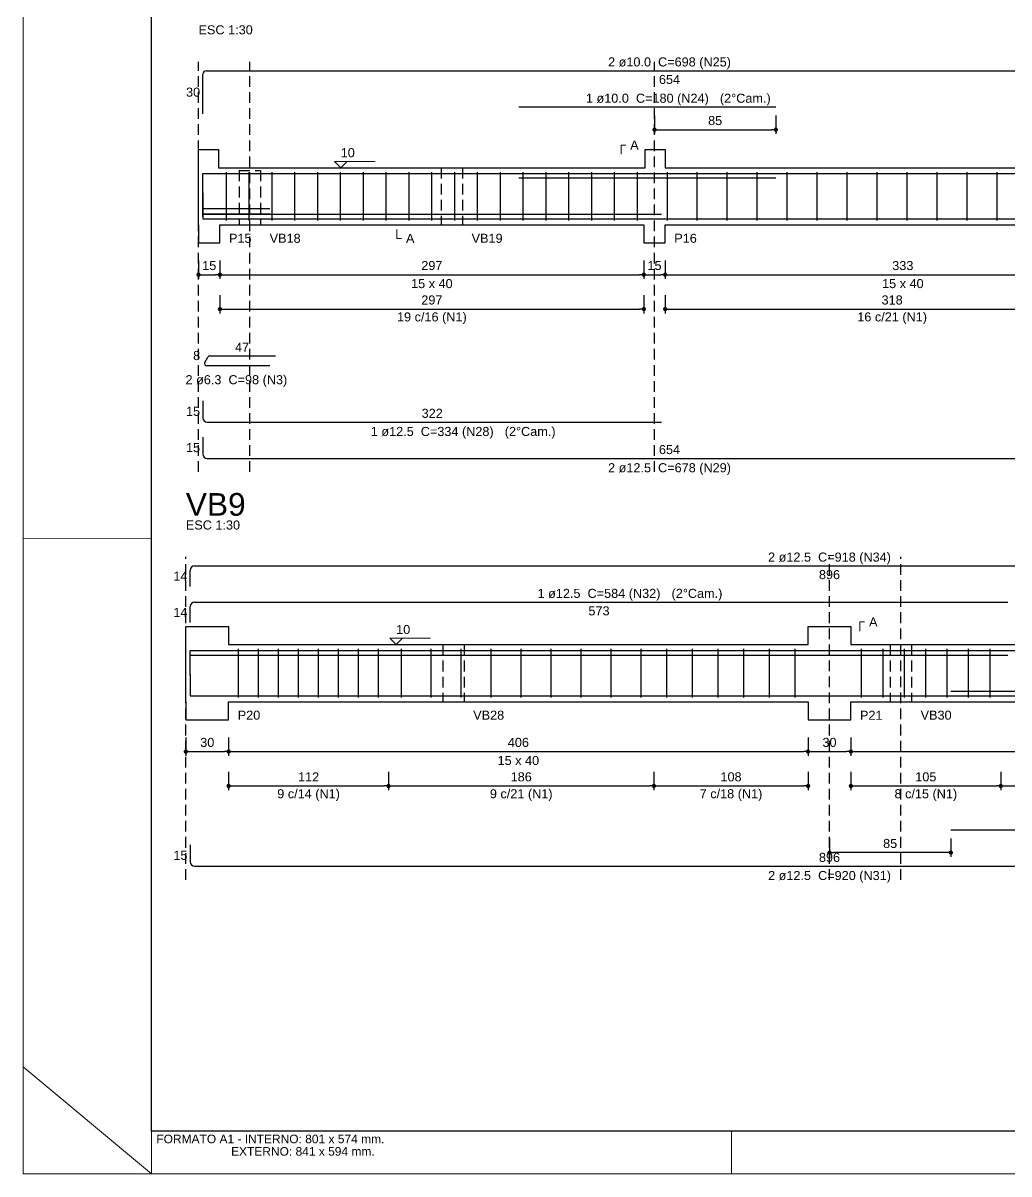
# Model space of a CAD drawing. Header units: millimetres. Extents: x 0 to 84.1, y 0 to 59.4.
# Drawn here: x 0 to 23.03, y 0 to 26.9 of the extents above; entities that cross this region are included whole.
import ezdxf

# ---------------------------------------------------------------- set-up
doc = ezdxf.new("R2010")
doc.units = ezdxf.units.MM
doc.header["$MEASUREMENT"] = 0
doc.linetypes.add('Dashed2', pattern=[0.375, 0.25, -0.125])
doc.layers.get('0').update_dxf_attribs({"color": 1, "lineweight": 13})
for name, color, linetype, lineweight in [('Descrição da armadura', 2, 'Continuous', 20), ('DT-Forma', 4, 'Continuous', 30), ('DT-Pontilhado', 7, 'Dashed2', 25), ('DT-Textos', 2, 'Continuous', 20), ('DT-Título', 3, 'Continuous', 25), ('FOLHA EXTERNA', 1, 'Continuous', 13), ('Folha_padrão', 3, 'Continuous', 25), ('Textos armaduras', 1, 'Continuous', 13)]:
    doc.layers.add(name, color=color, linetype=linetype, lineweight=lineweight)
for name, color, linetype in [('DT-Arm complementar', 252, 'Continuous'), ('DT-Barras na forma', 170, 'Continuous'), ('DT-Barras rebatidas', 170, 'Continuous'), ('DT-Cotas', 12, 'Continuous')]:
    doc.layers.add(name, color=color, linetype=linetype)
doc.styles.add('Arial', font='')
doc.styles.get('Arial').set_extended_font_data('Arial')
doc.dimstyles.new('UM_30.000300', dxfattribs={"dimtxt": 0.18, "dimasz": 0.1, "dimexe": 0.1, "dimexo": 0.2, "dimgap": 0, "dimtad": 1, "dimtih": 1, "dimtoh": 1, "dimdec": 1, "dimlfac": 30.0003, "dimzin": 0, "dimdsep": 46, "dimtxsty": 'Standard', "dimcen": 0.09, "dimdle": 0.1, "dimadec": 1, "dimazin": 2, "dimtfac": 1, "dimtdec": 4, "dimtofl": 0, "dimtmove": 0, "dimatfit": 3, "dimfxl": 1, "dimtolj": 1, "dimarcsym": 0})

# ---------------------------------------------------------------- blocks, each defined once
blk = doc.blocks.new('_Dot')
at = {"color": 0, "linetype": 'ByBlock', "lineweight": -2}
blk.add_line((-0.5, 0), (-1, 0), dxfattribs=at)
at = {"color": 0, "linetype": 'ByBlock', "const_width": 0.5}
blk.add_lwpolyline([(-0.25, 0, 1), (0.25, 0, 1)], format="xyb", close=True, dxfattribs=at)
blk = doc.blocks.new('*D69')
at = {"layer": 'Defpoints', "color": 0}
for p in [(4.09868, 21.544187), (4.59868, 21.544187), (4.59868, 21.014687)]:
    blk.add_point(p, dxfattribs=at)
at = {"layer": 'DT-Cotas', "color": 0, "lineweight": -2}
for p, q in [((4.09868, 21.344187), (4.09868, 20.914687)), ((4.59868, 21.344187), (4.59868, 20.914687)), ((4.19868, 21.014687), (4.49868, 21.014687))]:
    blk.add_line(p, q, dxfattribs=at)
at = {"layer": 'DT-Cotas', "color": 0, "lineweight": -2, "xscale": 0.1, "yscale": 0.1, "zscale": 0.1, "rotation": 180}
blk.add_blockref('_Dot', (4.09868, 21.014687), dxfattribs=at)
at = {"layer": 'DT-Cotas', "color": 0, "lineweight": -2, "xscale": 0.1, "yscale": 0.1, "zscale": 0.1}
blk.add_blockref('_Dot', (4.59868, 21.014687), dxfattribs=at)
at = {"layer": 'DT-Cotas', "insert": (4.34868, 21.226487), "char_height": 0.2118, "attachment_point": 5, "rotation": 0.0057296, "style": 'Arial'}
blk.add_mtext('\\A1;15', dxfattribs=at)
blk = doc.blocks.new('*D70')
at = {"layer": 'Defpoints', "color": 0}
for p in [(4.59868, 21.544187), (14.49868, 21.544187), (14.49868, 21.014687)]:
    blk.add_point(p, dxfattribs=at)
at = {"layer": 'DT-Cotas', "color": 0, "lineweight": -2}
for p, q in [((4.59868, 21.344187), (4.59868, 20.914687)), ((14.49868, 21.344187), (14.49868, 20.914687)), ((4.69868, 21.014687), (14.39868, 21.014687))]:
    blk.add_line(p, q, dxfattribs=at)
at = {"layer": 'DT-Cotas', "color": 0, "lineweight": -2, "xscale": 0.1, "yscale": 0.1, "zscale": 0.1, "rotation": 180}
blk.add_blockref('_Dot', (4.59868, 21.014687), dxfattribs=at)
at = {"layer": 'DT-Cotas', "color": 0, "lineweight": -2, "xscale": 0.1, "yscale": 0.1, "zscale": 0.1}
blk.add_blockref('_Dot', (14.49868, 21.014687), dxfattribs=at)
at = {"layer": 'DT-Cotas', "insert": (9.54868, 21.226487), "char_height": 0.2118, "attachment_point": 5, "style": 'Arial'}
blk.add_mtext('\\A1;297', dxfattribs=at)
blk = doc.blocks.new('*D71')
at = {"layer": 'Defpoints', "color": 0}
for p in [(14.49868, 21.544187), (14.99868, 21.544187), (14.99868, 21.014687)]:
    blk.add_point(p, dxfattribs=at)
at = {"layer": 'DT-Cotas', "color": 0, "lineweight": -2}
for p, q in [((14.49868, 21.344187), (14.49868, 20.914687)), ((14.99868, 21.344187), (14.99868, 20.914687)), ((14.59868, 21.014687), (14.89868, 21.014687))]:
    blk.add_line(p, q, dxfattribs=at)
at = {"layer": 'DT-Cotas', "color": 0, "lineweight": -2, "xscale": 0.1, "yscale": 0.1, "zscale": 0.1, "rotation": 180}
blk.add_blockref('_Dot', (14.49868, 21.014687), dxfattribs=at)
at = {"layer": 'DT-Cotas', "color": 0, "lineweight": -2, "xscale": 0.1, "yscale": 0.1, "zscale": 0.1}
blk.add_blockref('_Dot', (14.99868, 21.014687), dxfattribs=at)
at = {"layer": 'DT-Cotas', "insert": (14.74868, 21.226487), "char_height": 0.2118, "attachment_point": 5, "rotation": 0.0057296, "style": 'Arial'}
blk.add_mtext('\\A1;15', dxfattribs=at)
blk = doc.blocks.new('*D72')
at = {"layer": 'Defpoints', "color": 0}
for p in [(14.99868, 21.544187), (26.09868, 21.544187), (26.09868, 21.014687)]:
    blk.add_point(p, dxfattribs=at)
at = {"layer": 'DT-Cotas', "color": 0, "lineweight": -2}
for p, q in [((14.99868, 21.344187), (14.99868, 20.914687)), ((26.09868, 21.344187), (26.09868, 20.914687)), ((15.09868, 21.014687), (25.99868, 21.014687))]:
    blk.add_line(p, q, dxfattribs=at)
at = {"layer": 'DT-Cotas', "color": 0, "lineweight": -2, "xscale": 0.1, "yscale": 0.1, "zscale": 0.1, "rotation": 180}
blk.add_blockref('_Dot', (14.99868, 21.014687), dxfattribs=at)
at = {"layer": 'DT-Cotas', "color": 0, "lineweight": -2, "xscale": 0.1, "yscale": 0.1, "zscale": 0.1}
blk.add_blockref('_Dot', (26.09868, 21.014687), dxfattribs=at)
at = {"layer": 'DT-Cotas', "insert": (20.54868, 21.226487), "char_height": 0.2118, "attachment_point": 5, "style": 'Arial'}
blk.add_mtext('\\A1;333', dxfattribs=at)
blk = doc.blocks.new('*D73')
at = {"layer": 'Defpoints', "color": 0}
for p in [(14.749, 24.933), (17.582, 24.933), (17.582, 24.403)]:
    blk.add_point(p, dxfattribs=at)
at = {"layer": 'DT-Cotas', "color": 0, "lineweight": -2}
for p, q in [((14.749, 24.733), (14.749, 24.303)), ((17.582, 24.733), (17.582, 24.303)), ((14.849, 24.403), (17.482, 24.403))]:
    blk.add_line(p, q, dxfattribs=at)
at = {"layer": 'DT-Cotas', "color": 0, "lineweight": -2, "xscale": 0.1, "yscale": 0.1, "zscale": 0.1, "rotation": 180}
blk.add_blockref('_Dot', (14.749, 24.403), dxfattribs=at)
at = {"layer": 'DT-Cotas', "color": 0, "lineweight": -2, "xscale": 0.1, "yscale": 0.1, "zscale": 0.1}
blk.add_blockref('_Dot', (17.582, 24.403), dxfattribs=at)
at = {"layer": 'DT-Cotas', "insert": (16.165, 24.615), "char_height": 0.2118, "attachment_point": 5, "style": 'Arial'}
blk.add_mtext('\\A1;85', dxfattribs=at)
blk = doc.blocks.new('*D76')
at = {"layer": 'Defpoints', "color": 0}
for p in [(4.59868, 20.739347), (14.49868, 20.739347), (14.49868, 20.209847)]:
    blk.add_point(p, dxfattribs=at)
at = {"layer": 'DT-Cotas', "color": 0, "lineweight": -2}
for p, q in [((4.59868, 20.539347), (4.59868, 20.109847)), ((14.49868, 20.539347), (14.49868, 20.109847)), ((4.69868, 20.209847), (14.39868, 20.209847))]:
    blk.add_line(p, q, dxfattribs=at)
at = {"layer": 'DT-Cotas', "color": 0, "lineweight": -2, "xscale": 0.1, "yscale": 0.1, "zscale": 0.1, "rotation": 180}
blk.add_blockref('_Dot', (4.59868, 20.209847), dxfattribs=at)
at = {"layer": 'DT-Cotas', "color": 0, "lineweight": -2, "xscale": 0.1, "yscale": 0.1, "zscale": 0.1}
blk.add_blockref('_Dot', (14.49868, 20.209847), dxfattribs=at)
at = {"layer": 'DT-Cotas', "insert": (9.54868, 20.421647), "char_height": 0.2118, "attachment_point": 5, "style": 'Arial'}
blk.add_mtext('\\A1;297', dxfattribs=at)
blk = doc.blocks.new('*D77')
at = {"layer": 'Defpoints', "color": 0}
for p in [(14.99868, 20.739347), (25.59868, 20.739347), (25.59868, 20.209847)]:
    blk.add_point(p, dxfattribs=at)
at = {"layer": 'DT-Cotas', "color": 0, "lineweight": -2}
for p, q in [((14.99868, 20.539347), (14.99868, 20.109847)), ((25.59868, 20.539347), (25.59868, 20.109847)), ((15.09868, 20.209847), (25.49868, 20.209847))]:
    blk.add_line(p, q, dxfattribs=at)
at = {"layer": 'DT-Cotas', "color": 0, "lineweight": -2, "xscale": 0.1, "yscale": 0.1, "zscale": 0.1, "rotation": 180}
blk.add_blockref('_Dot', (14.99868, 20.209847), dxfattribs=at)
at = {"layer": 'DT-Cotas', "color": 0, "lineweight": -2, "xscale": 0.1, "yscale": 0.1, "zscale": 0.1}
blk.add_blockref('_Dot', (25.59868, 20.209847), dxfattribs=at)
at = {"layer": 'DT-Cotas', "insert": (20.29868, 20.421647), "char_height": 0.2118, "attachment_point": 5, "style": 'Arial'}
blk.add_mtext('\\A1;318', dxfattribs=at)
blk = doc.blocks.new('*D90')
at = {"layer": 'Defpoints', "color": 0}
for p in [(3.80242, 10.401247), (4.80242, 10.401247), (4.80242, 9.871747)]:
    blk.add_point(p, dxfattribs=at)
at = {"layer": 'DT-Cotas', "color": 0, "lineweight": -2}
for p, q in [((3.80242, 10.201247), (3.80242, 9.771747)), ((4.80242, 10.201247), (4.80242, 9.771747)), ((3.90242, 9.871747), (4.70242, 9.871747))]:
    blk.add_line(p, q, dxfattribs=at)
at = {"layer": 'DT-Cotas', "color": 0, "lineweight": -2, "xscale": 0.1, "yscale": 0.1, "zscale": 0.1, "rotation": 180}
blk.add_blockref('_Dot', (3.80242, 9.871747), dxfattribs=at)
at = {"layer": 'DT-Cotas', "color": 0, "lineweight": -2, "xscale": 0.1, "yscale": 0.1, "zscale": 0.1}
blk.add_blockref('_Dot', (4.80242, 9.871747), dxfattribs=at)
at = {"layer": 'DT-Cotas', "insert": (4.30242, 10.083547), "char_height": 0.2118, "attachment_point": 5, "rotation": 0.0057296, "style": 'Arial'}
blk.add_mtext('\\A1;30', dxfattribs=at)
blk = doc.blocks.new('*D91')
at = {"layer": 'Defpoints', "color": 0}
for p in [(4.802, 10.401), (18.336, 10.401), (18.336, 9.872)]:
    blk.add_point(p, dxfattribs=at)
at = {"layer": 'DT-Cotas', "color": 0, "lineweight": -2}
for p, q in [((4.802, 10.201), (4.802, 9.772)), ((18.336, 10.201), (18.336, 9.772)), ((4.902, 9.872), (18.236, 9.872))]:
    blk.add_line(p, q, dxfattribs=at)
at = {"layer": 'DT-Cotas', "color": 0, "lineweight": -2, "xscale": 0.1, "yscale": 0.1, "zscale": 0.1, "rotation": 180}
blk.add_blockref('_Dot', (4.802, 9.872), dxfattribs=at)
at = {"layer": 'DT-Cotas', "color": 0, "lineweight": -2, "xscale": 0.1, "yscale": 0.1, "zscale": 0.1}
blk.add_blockref('_Dot', (18.336, 9.872), dxfattribs=at)
at = {"layer": 'DT-Cotas', "insert": (11.569, 10.084), "char_height": 0.2118, "attachment_point": 5, "style": 'Arial'}
blk.add_mtext('\\A1;406', dxfattribs=at)
blk = doc.blocks.new('*D92')
at = {"layer": 'Defpoints', "color": 0}
for p in [(18.335753, 10.401247), (19.335753, 10.401247), (19.335753, 9.871747)]:
    blk.add_point(p, dxfattribs=at)
at = {"layer": 'DT-Cotas', "color": 0, "lineweight": -2}
for p, q in [((18.335753, 10.201247), (18.335753, 9.771747)), ((19.335753, 10.201247), (19.335753, 9.771747)), ((18.435753, 9.871747), (19.235753, 9.871747))]:
    blk.add_line(p, q, dxfattribs=at)
at = {"layer": 'DT-Cotas', "color": 0, "lineweight": -2, "xscale": 0.1, "yscale": 0.1, "zscale": 0.1, "rotation": 180}
blk.add_blockref('_Dot', (18.335753, 9.871747), dxfattribs=at)
at = {"layer": 'DT-Cotas', "color": 0, "lineweight": -2, "xscale": 0.1, "yscale": 0.1, "zscale": 0.1}
blk.add_blockref('_Dot', (19.335753, 9.871747), dxfattribs=at)
at = {"layer": 'DT-Cotas', "insert": (18.835753, 10.083547), "char_height": 0.2118, "attachment_point": 5, "rotation": 0.0057296, "style": 'Arial'}
blk.add_mtext('\\A1;30', dxfattribs=at)
blk = doc.blocks.new('*D93')
at = {"layer": 'Defpoints', "color": 0}
for p in [(19.335753, 10.401247), (32.869087, 10.401247), (32.869087, 9.871747)]:
    blk.add_point(p, dxfattribs=at)
at = {"layer": 'DT-Cotas', "color": 0, "lineweight": -2}
for p, q in [((19.335753, 10.201247), (19.335753, 9.771747)), ((32.869087, 10.201247), (32.869087, 9.771747)), ((19.435753, 9.871747), (32.769087, 9.871747))]:
    blk.add_line(p, q, dxfattribs=at)
at = {"layer": 'DT-Cotas', "color": 0, "lineweight": -2, "xscale": 0.1, "yscale": 0.1, "zscale": 0.1, "rotation": 180}
blk.add_blockref('_Dot', (19.335753, 9.871747), dxfattribs=at)
at = {"layer": 'DT-Cotas', "color": 0, "lineweight": -2, "xscale": 0.1, "yscale": 0.1, "zscale": 0.1}
blk.add_blockref('_Dot', (32.869087, 9.871747), dxfattribs=at)
at = {"layer": 'DT-Cotas', "insert": (26.10242, 10.083547), "char_height": 0.2118, "attachment_point": 5, "style": 'Arial'}
blk.add_mtext('\\A1;406', dxfattribs=at)
blk = doc.blocks.new('*D95')
at = {"layer": 'Defpoints', "color": 0}
for p in [(18.835753, 8.039507), (21.669087, 8.039507), (18.835753, 7.510007)]:
    blk.add_point(p, dxfattribs=at)
at = {"layer": 'DT-Cotas', "color": 0, "lineweight": -2}
for p, q in [((18.835753, 7.839507), (18.835753, 7.410007)), ((21.669087, 7.839507), (21.669087, 7.410007)), ((21.569087, 7.510007), (18.935753, 7.510007))]:
    blk.add_line(p, q, dxfattribs=at)
at = {"layer": 'DT-Cotas', "color": 0, "lineweight": -2, "xscale": 0.1, "yscale": 0.1, "zscale": 0.1, "rotation": 180}
blk.add_blockref('_Dot', (18.835753, 7.510007), dxfattribs=at)
at = {"layer": 'DT-Cotas', "color": 0, "lineweight": -2, "xscale": 0.1, "yscale": 0.1, "zscale": 0.1}
blk.add_blockref('_Dot', (21.669087, 7.510007), dxfattribs=at)
at = {"layer": 'DT-Cotas', "insert": (20.25242, 7.721807), "char_height": 0.2118, "attachment_point": 5, "rotation": 0.0057296, "style": 'Arial'}
blk.add_mtext('\\A1;85', dxfattribs=at)
blk = doc.blocks.new('*D98')
at = {"layer": 'Defpoints', "color": 0}
for p in [(4.802, 9.596), (8.536, 9.596), (8.536, 9.067)]:
    blk.add_point(p, dxfattribs=at)
at = {"layer": 'DT-Cotas', "color": 0, "lineweight": -2}
for p, q in [((4.802, 9.396), (4.802, 8.967)), ((8.536, 9.396), (8.536, 8.967)), ((4.902, 9.067), (8.436, 9.067))]:
    blk.add_line(p, q, dxfattribs=at)
at = {"layer": 'DT-Cotas', "color": 0, "lineweight": -2, "xscale": 0.1, "yscale": 0.1, "zscale": 0.1, "rotation": 180}
blk.add_blockref('_Dot', (4.802, 9.067), dxfattribs=at)
at = {"layer": 'DT-Cotas', "color": 0, "lineweight": -2, "xscale": 0.1, "yscale": 0.1, "zscale": 0.1}
blk.add_blockref('_Dot', (8.536, 9.067), dxfattribs=at)
at = {"layer": 'DT-Cotas', "insert": (6.669, 9.279), "char_height": 0.2118, "attachment_point": 5, "style": 'Arial'}
blk.add_mtext('\\A1;112', dxfattribs=at)
blk = doc.blocks.new('*D99')
at = {"layer": 'Defpoints', "color": 0}
for p in [(14.735753, 9.596407), (18.335753, 9.596407), (18.335753, 9.066907)]:
    blk.add_point(p, dxfattribs=at)
at = {"layer": 'DT-Cotas', "color": 0, "lineweight": -2}
for p, q in [((14.735753, 9.396407), (14.735753, 8.966907)), ((18.335753, 9.396407), (18.335753, 8.966907)), ((14.835753, 9.066907), (18.235753, 9.066907))]:
    blk.add_line(p, q, dxfattribs=at)
at = {"layer": 'DT-Cotas', "color": 0, "lineweight": -2, "xscale": 0.1, "yscale": 0.1, "zscale": 0.1, "rotation": 180}
blk.add_blockref('_Dot', (14.735753, 9.066907), dxfattribs=at)
at = {"layer": 'DT-Cotas', "color": 0, "lineweight": -2, "xscale": 0.1, "yscale": 0.1, "zscale": 0.1}
blk.add_blockref('_Dot', (18.335753, 9.066907), dxfattribs=at)
at = {"layer": 'DT-Cotas', "insert": (16.535753, 9.278707), "char_height": 0.2118, "attachment_point": 5, "style": 'Arial'}
blk.add_mtext('\\A1;108', dxfattribs=at)
blk = doc.blocks.new('*D100')
at = {"layer": 'Defpoints', "color": 0}
for p in [(8.535753, 9.596407), (14.735753, 9.596407), (14.735753, 9.066907)]:
    blk.add_point(p, dxfattribs=at)
at = {"layer": 'DT-Cotas', "color": 0, "lineweight": -2}
for p, q in [((8.535753, 9.396407), (8.535753, 8.966907)), ((14.735753, 9.396407), (14.735753, 8.966907)), ((8.635753, 9.066907), (14.635753, 9.066907))]:
    blk.add_line(p, q, dxfattribs=at)
at = {"layer": 'DT-Cotas', "color": 0, "lineweight": -2, "xscale": 0.1, "yscale": 0.1, "zscale": 0.1, "rotation": 180}
blk.add_blockref('_Dot', (8.535753, 9.066907), dxfattribs=at)
at = {"layer": 'DT-Cotas', "color": 0, "lineweight": -2, "xscale": 0.1, "yscale": 0.1, "zscale": 0.1}
blk.add_blockref('_Dot', (14.735753, 9.066907), dxfattribs=at)
at = {"layer": 'DT-Cotas', "insert": (11.635753, 9.278707), "char_height": 0.2118, "attachment_point": 5, "rotation": 0.0057296, "style": 'Arial'}
blk.add_mtext('\\A1;186', dxfattribs=at)
blk = doc.blocks.new('*D101')
at = {"layer": 'Defpoints', "color": 0}
for p in [(19.335753, 9.596407), (22.835753, 9.596407), (22.835753, 9.066907)]:
    blk.add_point(p, dxfattribs=at)
at = {"layer": 'DT-Cotas', "color": 0, "lineweight": -2}
for p, q in [((19.335753, 9.396407), (19.335753, 8.966907)), ((22.835753, 9.396407), (22.835753, 8.966907)), ((19.435753, 9.066907), (22.735753, 9.066907))]:
    blk.add_line(p, q, dxfattribs=at)
at = {"layer": 'DT-Cotas', "color": 0, "lineweight": -2, "xscale": 0.1, "yscale": 0.1, "zscale": 0.1, "rotation": 180}
blk.add_blockref('_Dot', (19.335753, 9.066907), dxfattribs=at)
at = {"layer": 'DT-Cotas', "color": 0, "lineweight": -2, "xscale": 0.1, "yscale": 0.1, "zscale": 0.1}
blk.add_blockref('_Dot', (22.835753, 9.066907), dxfattribs=at)
at = {"layer": 'DT-Cotas', "insert": (21.085753, 9.278707), "char_height": 0.2118, "attachment_point": 5, "rotation": 0.0057296, "style": 'Arial'}
blk.add_mtext('\\A1;105', dxfattribs=at)
blk = doc.blocks.new('*D103')
at = {"layer": 'Defpoints', "color": 0}
for p in [(22.835753, 9.596407), (29.269087, 9.596407), (29.269087, 9.066907)]:
    blk.add_point(p, dxfattribs=at)
at = {"layer": 'DT-Cotas', "color": 0, "lineweight": -2}
for p, q in [((22.835753, 9.396407), (22.835753, 8.966907)), ((29.269087, 9.396407), (29.269087, 8.966907)), ((22.935753, 9.066907), (29.169087, 9.066907))]:
    blk.add_line(p, q, dxfattribs=at)
at = {"layer": 'DT-Cotas', "color": 0, "lineweight": -2, "xscale": 0.1, "yscale": 0.1, "zscale": 0.1, "rotation": 180}
blk.add_blockref('_Dot', (22.835753, 9.066907), dxfattribs=at)
at = {"layer": 'DT-Cotas', "color": 0, "lineweight": -2, "xscale": 0.1, "yscale": 0.1, "zscale": 0.1}
blk.add_blockref('_Dot', (29.269087, 9.066907), dxfattribs=at)
at = {"layer": 'DT-Cotas', "insert": (26.05242, 9.278707), "char_height": 0.2118, "attachment_point": 5, "style": 'Arial'}
blk.add_mtext('\\A1;193', dxfattribs=at)

msp = doc.modelspace()

# ---------------------------------------------------------------- linework, layer by layer
at = {"layer": 'DT-Arm complementar'}
for p, q in [((4.7487, 22.2796), (4.7487, 23.4129)), ((5.282, 22.2796), (5.282, 23.4129)), ((5.8153, 22.2796), (5.8153, 23.4129)), ((6.3487, 22.2796), (6.3487, 23.4129)), ((6.882, 22.2796), (6.882, 23.4129)), ((7.4153, 22.2796), (7.4153, 23.4129)), ((7.9487, 22.2796), (7.9487, 23.4129)), ((8.482, 22.2796), (8.482, 23.4129)), ((9.0153, 22.2796), (9.0153, 23.4129)), ((9.5487, 22.2796), (9.5487, 23.4129)), ((10.082, 22.2796), (10.082, 23.4129)), ((10.6153, 22.2796), (10.6153, 23.4129)), ((11.1487, 22.2796), (11.1487, 23.4129)), ((11.682, 22.2796), (11.682, 23.4129)), ((12.2153, 22.2796), (12.2153, 23.4129)), ((12.7487, 22.2796), (12.7487, 23.4129)), ((13.282, 22.2796), (13.282, 23.4129)), ((13.8153, 22.2796), (13.8153, 23.4129)), ((14.3487, 22.2796), (14.3487, 23.4129)), ((15.0487, 22.2796), (15.0487, 23.4129)), ((15.7487, 22.2796), (15.7487, 23.4129)), ((16.4487, 22.2796), (16.4487, 23.4129)), ((17.1487, 22.2796), (17.1487, 23.4129)), ((17.8487, 22.2796), (17.8487, 23.4129)), ((18.5487, 22.2796), (18.5487, 23.4129)), ((19.2487, 22.2796), (19.2487, 23.4129)), ((19.9487, 22.2796), (19.9487, 23.4129)), ((20.6487, 22.2796), (20.6487, 23.4129)), ((21.3487, 22.2796), (21.3487, 23.4129)), ((22.0487, 22.2796), (22.0487, 23.4129)), ((22.7487, 22.2796), (22.7487, 23.4129)), ((5.0358, 11.1366), (5.0358, 12.27)), ((5.5024, 11.1366), (5.5024, 12.27)), ((5.9691, 11.1366), (5.9691, 12.27)), ((6.4358, 11.1366), (6.4358, 12.27)), ((6.9024, 11.1366), (6.9024, 12.27)), ((7.3691, 11.1366), (7.3691, 12.27)), ((7.8358, 11.1366), (7.8358, 12.27)), ((8.3024, 11.1366), (8.3024, 12.27)), ((8.8358, 11.1366), (8.8358, 12.27)), ((9.5358, 11.1366), (9.5358, 12.27)), ((10.2358, 11.1366), (10.2358, 12.27)), ((10.9358, 11.1366), (10.9358, 12.27)), ((11.6358, 11.1366), (11.6358, 12.27)), ((12.3358, 11.1366), (12.3358, 12.27)), ((13.0358, 11.1366), (13.0358, 12.27)), ((13.7358, 11.1366), (13.7358, 12.27)), ((14.4358, 11.1366), (14.4358, 12.27)), ((15.0358, 11.1366), (15.0358, 12.27)), ((15.6358, 11.1366), (15.6358, 12.27)), ((16.2358, 11.1366), (16.2358, 12.27)), ((16.8358, 11.1366), (16.8358, 12.27)), ((17.4358, 11.1366), (17.4358, 12.27)), ((18.0358, 11.1366), (18.0358, 12.27)), ((19.5858, 11.1366), (19.5858, 12.27)), ((20.0858, 11.1366), (20.0858, 12.27)), ((20.5858, 11.1366), (20.5858, 12.27)), ((21.0858, 11.1366), (21.0858, 12.27)), ((21.5858, 11.1366), (21.5858, 12.27)), ((22.0858, 11.1366), (22.0858, 12.27)), ((22.5858, 11.1366), (22.5858, 12.27))]:
    msp.add_line(p, q, dxfattribs=at)
at = {"layer": 'DT-Barras na forma'}
for p, q in [((4.1987, 22.5591), (5.7665, 22.5591)), ((4.1987, 22.4381), (5.7665, 22.4381))]:
    msp.add_line(p, q, dxfattribs=at)
for points in [[(4.1987, 22.3736), (4.1987, 23.3796), (25.9987, 23.3796), (25.9987, 22.7425)], [(11.582, 23.2796), (17.582, 23.2796)], [(4.1987, 22.9254), (4.1987, 22.4254), (14.9153, 22.4254)], [(4.1987, 22.8171), (4.1987, 22.3171), (25.9987, 22.3171), (25.9987, 22.8171)], [(3.9024, 11.7533), (3.9024, 12.2325), (33.7691, 12.2325), (33.7691, 11.7533)], [(3.9024, 11.645), (3.9024, 12.1241), (23.0024, 12.1241)], [(3.9024, 11.6741), (3.9024, 11.1741), (33.7691, 11.1741), (33.7691, 11.6741)], [(21.6691, 11.2825), (31.0358, 11.2825)]]:
    msp.add_lwpolyline(points, dxfattribs=at)
at = {"layer": 'DT-Barras rebatidas'}
for p, q in [((4.1987, 24.7739), (4.1987, 25.6966)), ((4.282, 25.78), (25.9151, 25.78)), ((11.582, 24.9328), (17.582, 24.9328)), ((4.3623, 19.1151), (5.8999, 19.1151)), ((4.2442, 18.9629), (4.3169, 19.0889)), ((5.7665, 18.8842), (4.2896, 18.8842)), ((4.1987, 18.0686), (4.1987, 17.6728)), ((4.3028, 17.5686), (14.9152, 17.5686)), ((4.1987, 17.2214), (4.1987, 16.8256)), ((4.3028, 16.7214), (25.8943, 16.7214)), ((3.9024, 13.7301), (3.9024, 14.1051)), ((4.0066, 14.2093), (33.6646, 14.2093)), ((3.9024, 12.8829), (3.9024, 13.2579)), ((4.0066, 13.3621), (23.0022, 13.3621)), ((21.6691, 8.0395), (31.0357, 8.0395)), ((3.9024, 7.6923), (3.9024, 7.2965)), ((4.0066, 7.1923), (33.6646, 7.1923))]:
    msp.add_line(p, q, dxfattribs=at)
for centre, radius, start, end in [((4.282, 25.6966), 0.0833, 90, 179.99998), ((4.3623, 19.0626), 0.0525, 90, 150.00003), ((4.2896, 18.9367), 0.0525, 150.00003, 270.00002), ((4.3028, 17.6728), 0.1042, 180, 270), ((4.3028, 16.8256), 0.1042, 180, 270), ((4.0066, 14.1051), 0.1042, 90, 179.99998), ((4.0066, 13.2579), 0.1042, 90, 179.99998), ((4.0066, 7.2965), 0.1042, 180, 270)]:
    msp.add_arc(centre, radius, start, end, dxfattribs=at)
at = {"layer": 'DT-Forma'}
for p, q in [((4.0987, 23.5129), (4.0987, 23.9365)), ((4.0987, 23.9365), (4.5653, 23.9365)), ((4.5653, 23.9365), (4.5653, 23.5129)), ((14.532, 23.5129), (14.532, 23.9365)), ((14.532, 23.9365), (14.9987, 23.9365)), ((14.9987, 23.9365), (14.9987, 23.5129)), ((4.5653, 23.5129), (5.0487, 23.5129)), ((5.0487, 23.5129), (5.5487, 23.5129)), ((5.5487, 23.5129), (9.7653, 23.5129)), ((9.7653, 23.5129), (10.2653, 23.5129)), ((10.2653, 23.5129), (14.532, 23.5129)), ((14.9987, 23.5129), (25.5987, 23.5129)), ((4.0987, 22.1796), (4.0987, 21.756)), ((4.5987, 21.756), (4.5987, 22.1796)), ((4.5987, 22.1796), (5.0487, 22.1796)), ((5.0487, 22.1796), (5.5487, 22.1796)), ((5.5487, 22.1796), (9.7653, 22.1796)), ((9.7653, 22.1796), (10.2653, 22.1796)), ((10.2653, 22.1796), (14.4987, 22.1796)), ((14.4987, 22.1796), (14.4987, 21.756)), ((14.9987, 21.756), (14.9987, 22.1796)), ((14.9987, 22.1796), (25.5987, 22.1796)), ((4.0987, 21.756), (4.5987, 21.756)), ((14.4987, 21.756), (14.9987, 21.756)), ((3.8024, 12.37), (3.8024, 12.7936)), ((3.8024, 12.7936), (4.8024, 12.7936)), ((4.8024, 12.7936), (4.8024, 12.37)), ((18.3358, 12.37), (18.3358, 12.7936)), ((18.3358, 12.7936), (19.3358, 12.7936)), ((19.3358, 12.7936), (19.3358, 12.37)), ((4.8024, 12.37), (9.8024, 12.37)), ((9.8024, 12.37), (10.3024, 12.37)), ((10.3024, 12.37), (18.3358, 12.37)), ((19.3358, 12.37), (20.2524, 12.37)), ((20.2524, 12.37), (20.7524, 12.37)), ((20.7524, 12.37), (32.8691, 12.37)), ((3.8024, 11.0366), (3.8024, 10.613)), ((4.8024, 10.613), (4.8024, 11.0366)), ((4.8024, 11.0366), (9.8024, 11.0366)), ((9.8024, 11.0366), (10.3024, 11.0366)), ((10.3024, 11.0366), (18.3358, 11.0366)), ((18.3358, 11.0366), (18.3358, 10.613)), ((19.3358, 10.613), (19.3358, 11.0366)), ((19.3358, 11.0366), (20.2524, 11.0366)), ((20.2524, 11.0366), (20.7524, 11.0366)), ((20.7524, 11.0366), (32.8691, 11.0366)), ((3.8024, 10.613), (4.8024, 10.613)), ((18.3358, 10.613), (19.3358, 10.613))]:
    msp.add_line(p, q, dxfattribs=at)
at = {"layer": 'DT-Forma', "linetype": 'Continuous'}
for p, q in [((4.0987, 22.1796), (4.0987, 23.5129)), ((3.8024, 11.0366), (3.8024, 12.37))]:
    msp.add_line(p, q, dxfattribs=at)
at = {"layer": 'DT-Pontilhado'}
for p, q in [((4.0987, 16.4037), (4.0987, 25.9918)), ((5.2987, 16.4037), (5.2987, 25.9918)), ((14.7487, 16.4037), (14.7487, 25.9918)), ((5.0487, 23.4463), (5.0487, 22.1796)), ((5.0487, 23.4463), (5.5487, 23.4463)), ((5.5487, 23.4463), (5.5487, 22.1796)), ((9.7653, 23.5129), (9.7653, 22.1796)), ((10.2653, 23.5129), (10.2653, 22.1796)), ((3.8024, 6.8746), (3.8024, 14.4211)), ((18.8358, 6.8746), (18.8358, 14.4211)), ((20.5024, 6.8746), (20.5024, 14.4211)), ((9.8024, 12.37), (9.8024, 11.0366)), ((10.3024, 12.37), (10.3024, 11.0366)), ((20.2524, 12.37), (20.2524, 11.0366)), ((20.7524, 12.37), (20.7524, 11.0366))]:
    msp.add_line(p, q, dxfattribs=at)
at = {"layer": 'DT-Textos'}
for points in [[(13.9692, 23.8306), (13.9692, 24.0424), (14.0751, 24.0424)], [(7.5687, 23.6612), (7.4204, 23.5129), (7.2722, 23.6612), (8.2253, 23.6612)], [(8.732, 22.0737), (8.732, 21.8619), (8.8379, 21.8619)], [(19.5476, 12.6877), (19.5476, 12.8995), (19.6535, 12.8995)], [(8.8624, 12.5182), (8.7142, 12.37), (8.5659, 12.5182), (9.519, 12.5182)]]:
    msp.add_lwpolyline(points, dxfattribs=at)
at = {"layer": 'FOLHA EXTERNA', "color": 2}
for p, q in [((3, 14.8577), (0, 14.8501)), ((3, 0.0001), (0, 2.5001))]:
    msp.add_line(p, q, dxfattribs=at)
at = {"layer": 'FOLHA EXTERNA', "color": 2, "linetype": 'Continuous'}
for points in [[(0, 0), (84.1, 0), (84.1, 59.4), (0, 59.4), (0, 0)], [(3, 1.0076), (3, 0)], [(16.55, 1.0076), (16.55, 0)]]:
    msp.add_lwpolyline(points, dxfattribs=at)
at = {"layer": 'Folha_padrão', "color": 6, "linetype": 'Continuous'}
msp.add_lwpolyline([(3, 58.4), (83.1, 58.4), (83.1, 1), (3, 1), (3, 58.4)], dxfattribs=at)

# ---------------------------------------------------------------- texts
at = {"layer": 'Descrição da armadura', "char_height": 0.2118, "attachment_point": 8, "line_spacing_factor": 0.9, "style": 'Arial'}
for s, insert, width in [('2 ø10.0  C=698 (N25)', (15.099, 25.8164), 5.738617), ('1 ø10.0  C=180 (N24)', (14.582, 24.9684), 5.738617), ('19 c/16 (N1)', (9.5487, 19.8583), 3.04992), ('16 c/21 (N1)', (20.2987, 19.8583), 3.04992), ('2 ø6.3  C=98 (N3)', (4.983, 18.3904), 4.751616), ('1 ø12.5  C=334 (N28)', (9.557, 17.1814), 5.738617), ('2 ø12.5  C=678 (N29)', (15.099, 16.3334), 5.738617), ('2 ø12.5  C=918 (N34)', (18.836, 14.2457), 5.738617), ('1 ø12.5  C=584 (N32)', (13.452, 13.3977), 5.738617), ('9 c/14 (N1)', (6.6691, 8.7153), 2.79576), ('9 c/21 (N1)', (11.6358, 8.7153), 2.79576), ('7 c/18 (N1)', (16.5358, 8.7153), 2.79576), ('8 c/15 (N1)', (21.0858, 8.7153), 2.79576), ('2 ø12.5  C=920 (N31)', (18.836, 6.8047), 5.738617)]:
    msp.add_mtext(s, dxfattribs=dict(at, insert=insert, width=width))
at = {"layer": 'DT-Textos', "char_height": 0.2118, "line_spacing_factor": 0.798, "style": 'Arial'}
for s, insert, width, attachment_point in [('ESC 1:30', (4.099, 26.6273), 2.03328, 7), ('(2%%dCam.)', (16.276, 24.9684), 2.03328, 7), ('10', (7.42, 23.7563), 0.50832, 7), ('A', (14.181, 23.9363), 0.25416, 7), ('P15', (4.81, 21.7563), 0.76248, 7), ('VB18', (5.76, 21.7563), 1.01664, 7), ('A', (8.944, 21.7563), 0.25416, 7), ('VB19', (10.477, 21.7563), 1.01664, 7), ('P16', (15.21, 21.7563), 0.76248, 7), ('15 x 40', (9.549, 20.6973), 1.77912, 8), ('15 x 40', (20.549, 20.6973), 1.77912, 8), ('(2%%dCam.)', (11.251, 17.1814), 2.03328, 7), ('ESC 1:30', (3.802, 15.0566), 2.03328, 7), ('(2%%dCam.)', (15.147, 13.3977), 2.03328, 7), ('A', (19.759, 12.7936), 0.25416, 7), ('10', (8.714, 12.6136), 0.50832, 7), ('P20', (5.014, 10.6126), 0.76248, 7), ('VB28', (10.514, 10.6126), 1.01664, 7), ('P21', (19.548, 10.6126), 0.76248, 7), ('VB30', (20.964, 10.6126), 1.01664, 7), ('15 x 40', (11.569, 9.5536), 1.77912, 8)]:
    msp.add_mtext(s, dxfattribs=dict(at, insert=insert, width=width, attachment_point=attachment_point))
at = {"layer": 'DT-Título', "insert": (3.802, 15.3744), "char_height": 0.5295, "width": 1.9062, "attachment_point": 7, "line_spacing_factor": 0.798, "style": 'Arial'}
msp.add_mtext('VB9', dxfattribs=at)
at = {"layer": 'FOLHA EXTERNA', "color": 2, "char_height": 0.2, "attachment_point": 7, "line_spacing_factor": 0.9, "style": 'Arial'}
for s, insert, width in [('FORMATO A1 - INTERNO: 801 x 574 mm.', (3.114, 0.716), 16.8), ('EXTERNO: 841 x 594 mm.', (4.859, 0.425), 10.56)]:
    msp.add_mtext(s, dxfattribs=dict(at, insert=insert, width=width))
at = {"layer": 'Textos armaduras', "char_height": 0.2118, "line_spacing_factor": 0.9, "style": 'Arial'}
for s, insert, width, attachment_point in [('654', (15.0986, 25.6827), 1.387001, 2), ('30', (4.1361, 25.1711), 1.058001, 9), ('47', (5.1159, 19.2124), 1.058001, 8), ('8', (4.137, 19.0154), 0.729, 9), ('15', (4.1361, 17.7127), 1.058001, 9), ('322', (9.557, 17.6659), 1.387001, 8), ('15', (4.1361, 16.8655), 1.058001, 9), ('654', (15.0986, 16.8187), 1.387001, 8), ('14', (3.8398, 13.8638), 1.058001, 9), ('896', (18.8356, 14.112), 1.387001, 2), ('14', (3.8398, 13.0166), 1.058001, 9), ('573', (13.4523, 13.2648), 1.387001, 2), ('15', (3.8398, 7.3364), 1.058001, 9), ('896', (18.8356, 7.2896), 1.387001, 8)]:
    msp.add_mtext(s, dxfattribs=dict(at, insert=insert, width=width, attachment_point=attachment_point))

# ---------------------------------------------------------------- dimensions: what is measured, and where the dimension line sits
at = {"layer": 'DT-Cotas'}
for base, p1, p2, picture, middle in [((17.582, 24.4033), (14.7487, 24.9328), (17.582, 24.9328), '*D73', (16.1653, 24.6151)), ((14.4987, 21.0147), (4.5987, 21.5442), (14.4987, 21.5442), '*D70', (9.5487, 21.2265)), ((26.0987, 21.0147), (14.9987, 21.5442), (26.0987, 21.5442), '*D72', (20.5487, 21.2265)), ((14.4987, 20.2098), (4.5987, 20.7393), (14.4987, 20.7393), '*D76', (9.5487, 20.4216)), ((25.5987, 20.2098), (14.9987, 20.7393), (25.5987, 20.7393), '*D77', (20.2987, 20.4216)), ((18.3358, 9.8717), (4.8024, 10.4012), (18.3358, 10.4012), '*D91', (11.5691, 10.0835)), ((32.8691, 9.8717), (19.3358, 10.4012), (32.8691, 10.4012), '*D93', (26.1024, 10.0835)), ((8.5358, 9.0669), (4.8024, 9.5964), (8.5358, 9.5964), '*D98', (6.6691, 9.2787)), ((18.3358, 9.0669), (14.7358, 9.5964), (18.3358, 9.5964), '*D99', (16.5358, 9.2787)), ((29.2691, 9.0669), (22.8358, 9.5964), (29.2691, 9.5964), '*D103', (26.0524, 9.2787))]:
    dim = msp.add_linear_dim(base=base, p1=p1, p2=p2, dimstyle='UM_30.000300', override={"dimtxt": 0.2118, "dimasz": 0.1, "dimexe": 0.1, "dimexo": 0.2, "dimtad": 1, "dimtih": 0, "dimtoh": 0, "dimdec": 1, "dimlfac": 30.0003, "dimzin": 8, "dimtxsty": 'Arial', "dimblk": 'Dot', "dimblk1": 'Dot', "dimblk2": 'Dot', "dimsah": 1, "dimdle": 0.1, "dimse1": 0, "dimse2": 0, "dimclrt": 256, "dimadec": 1, "dimazin": 3, "dimtmove": 2, "dimldrblk": 'Dot'}, dxfattribs=at)
    dim.commit()
    dim.dimension.update_dxf_attribs({"geometry": picture, "text_midpoint": middle, "dimtype": 160})
for base, p1, p2, picture, middle in [((4.5987, 21.0147), (4.0987, 21.5442), (4.5987, 21.5442), '*D69', (4.3487, 21.2265)), ((14.9987, 21.0147), (14.4987, 21.5442), (14.9987, 21.5442), '*D71', (14.7487, 21.2265)), ((4.8024, 9.8717), (3.8024, 10.4012), (4.8024, 10.4012), '*D90', (4.3024, 10.0835)), ((19.3358, 9.8717), (18.3358, 10.4012), (19.3358, 10.4012), '*D92', (18.8358, 10.0835)), ((14.7358, 9.0669), (8.5358, 9.5964), (14.7358, 9.5964), '*D100', (11.6358, 9.2787)), ((22.8358, 9.0669), (19.3358, 9.5964), (22.8358, 9.5964), '*D101', (21.0858, 9.2787))]:
    dim = msp.add_linear_dim(base=base, p1=p1, p2=p2, dimstyle='UM_30.000300', override={"dimtxt": 0.2118, "dimasz": 0.1, "dimexe": 0.1, "dimexo": 0.2, "dimtad": 1, "dimtih": 0, "dimtoh": 0, "dimdec": 1, "dimlfac": 30.0003, "dimzin": 8, "dimtxsty": 'Arial', "dimblk": 'Dot', "dimblk1": 'Dot', "dimblk2": 'Dot', "dimsah": 1, "dimdle": 0.1, "dimse1": 0, "dimse2": 0, "dimclrt": 256, "dimadec": 1, "dimazin": 3, "dimtmove": 2, "dimldrblk": 'Dot'}, dxfattribs=at)
    dim.commit()
    dim.dimension.update_dxf_attribs({"geometry": picture, "text_midpoint": middle, "dimtype": 160, "text_rotation": 0.00573})
dim = msp.add_linear_dim(base=(18.8358, 7.51), p1=(21.6691, 8.0395), p2=(18.8358, 8.0395), angle=180, dimstyle='UM_30.000300', override={"dimtxt": 0.2118, "dimasz": 0.1, "dimexe": 0.1, "dimexo": 0.2, "dimtad": 1, "dimtih": 0, "dimtoh": 0, "dimdec": 1, "dimlfac": 30.0003, "dimzin": 8, "dimtxsty": 'Arial', "dimblk": 'Dot', "dimblk1": 'Dot', "dimblk2": 'Dot', "dimsah": 1, "dimdle": 0.1, "dimse1": 0, "dimse2": 0, "dimclrt": 256, "dimadec": 1, "dimazin": 3, "dimtmove": 2, "dimldrblk": 'Dot'}, dxfattribs=at)
dim.commit()
dim.dimension.update_dxf_attribs({"geometry": '*D95', "text_midpoint": (20.2524, 7.7218), "dimtype": 161, "text_rotation": 0.00573})

doc.saveas('drawing.dxf')
